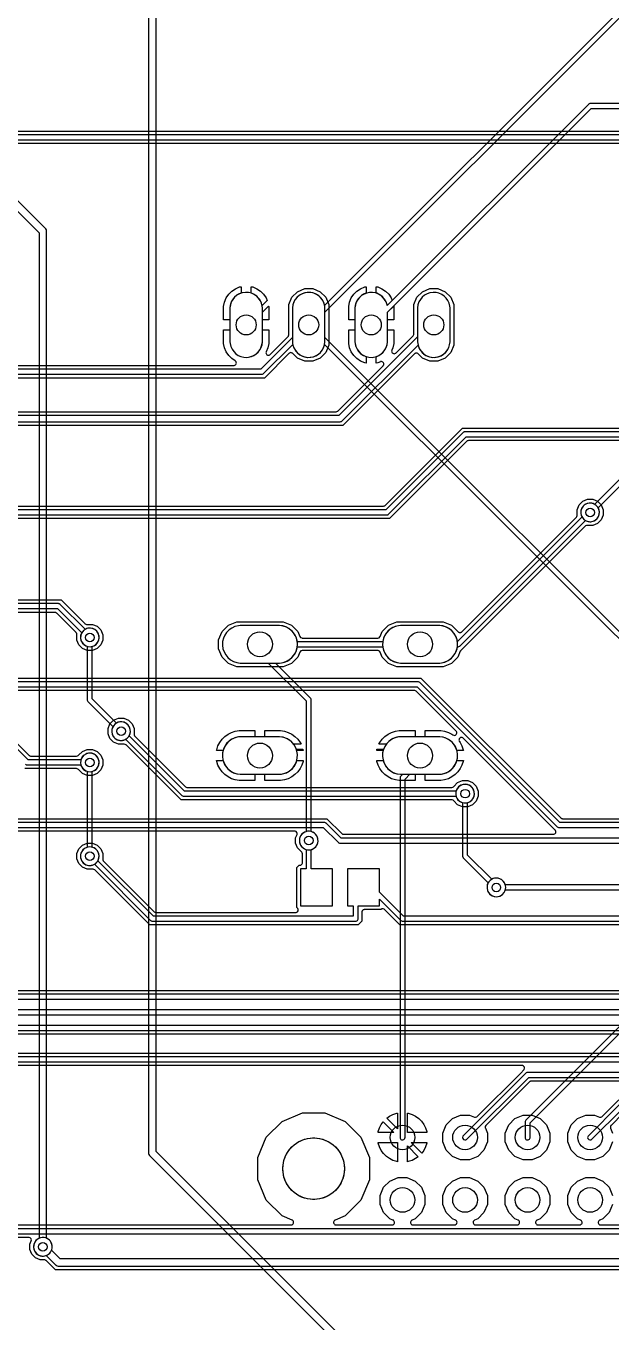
# Model space of a CAD drawing. Header units: millimetres. Extents: x -8 to 174, y -4 to 157.
# Drawn here: x 21.5 to 45.3, y 48.4 to 101 of the extents above; entities that cross this region are included whole.
import ezdxf

# ---------------------------------------------------------------- set-up
doc = ezdxf.new("R2010")
doc.units = ezdxf.units.MM

msp = doc.modelspace()

# ---------------------------------------------------------------- linework, layer by layer
at = {"layer": '16_copper'}
for points in [[(69.706, 125.73), (33.667, 89.691), (33.661, 89.721, 0.862607), (32.36, 89.593), (32.36, 88.207), (32.366, 88.143, 0.820679), (33.661, 88.079), (33.667, 88.109), (49.428, 72.348)], [(79.438, 2.692), (26.822, 55.308), (26.822, 111.76), (26.822, 111.766), (26.822, 111.771, 0.153128), (26.788, 111.856), (26.778, 111.868), (23.698, 114.947), (23.698, 116.445), (23.692, 116.518, 0.91633), (22.022, 116.445), (22.022, 114.695), (22.028, 114.622, 0.802585), (23.66, 114.48), (23.676, 114.539), (26.518, 111.697), (26.518, 55.245), (26.518, 55.239), (26.518, 55.234, 0.153128), (26.552, 55.149), (26.562, 55.137), (79.267, 2.432)], [(11.322, 103.397), (22.073, 92.647), (22.073, 51.781), (22.057, 51.775, 0.820679), (22.25, 51.057), (22.299, 51.063, 0.716592), (22.393, 51.775), (22.377, 51.781), (22.377, 92.71), (22.377, 92.716), (22.377, 92.721, 0.153128), (22.343, 92.806), (22.333, 92.818), (11.582, 103.568)], [(53.95, 97.892), (44.45, 97.892), (44.444, 97.891, 0.140725), (44.391, 97.873), (44.384, 97.866), (44.381, 97.865), (44.38, 97.864), (44.378, 97.862), (36.207, 89.691), (36.201, 89.721, 0.862607), (34.9, 89.593), (34.9, 88.207), (34.906, 88.143, 0.385742), (35.592, 87.579), (35.657, 87.586, 0.357805), (36.22, 88.207), (36.22, 89.417), (44.492, 97.688), (53.95, 97.688)], [(45.648, 82.622), (44.636, 81.609), (44.618, 81.62, 1), (44.282, 80.94), (44.328, 80.921, 0.09849), (44.475, 80.902), (44.524, 80.908, 0.493145), (44.79, 81.448), (44.779, 81.466), (45.762, 82.448)]]:
    msp.add_lwpolyline(points, format="xyb", dxfattribs=at)
msp.add_lwpolyline([(49.602, 72.462), (33.68, 88.383), (33.68, 89.417), (69.85, 125.586)], dxfattribs=at)
for points in [[(30.577, 87.586, 0.357805), (31.14, 88.207), (31.14, 89.593), (31.134, 89.657, 0.906346), (29.82, 89.593), (29.82, 88.207), (29.826, 88.143, 0.385742), (30.512, 87.579)], [(38.197, 87.586, 0.357805), (38.76, 88.207), (38.76, 89.593), (38.754, 89.657, 0.906346), (37.44, 89.593), (37.44, 88.207), (37.446, 88.143, 0.385742), (38.132, 87.579)], [(25.474, 72.018, 1), (25.326, 72.762), (25.278, 72.749), (25.232, 72.73), (25.214, 72.719), (24.232, 73.702), (24.232, 75.836), (24.252, 75.841, 1), (24.008, 76.559), (23.962, 76.54, 0.668181), (24.008, 75.841), (24.028, 75.836), (24.028, 73.66), (24.029, 73.654, 0.140725), (24.047, 73.601), (24.054, 73.594), (24.055, 73.591), (24.056, 73.59), (24.058, 73.588), (25.071, 72.576), (25.06, 72.558, 0.577348), (25.425, 72.012)], [(33.094, 67.573, 0.767329), (33.142, 68.304), (33.122, 68.309), (33.122, 73.66), (33.121, 73.666, 0.140725), (33.103, 73.719), (33.096, 73.726), (33.095, 73.729), (33.094, 73.73), (33.092, 73.732), (31.665, 75.159), (31.838, 75.159, 0.95208), (31.838, 76.683), (30.239, 76.683), (30.165, 76.675, 0.906347), (30.239, 75.159), (31.378, 75.159), (32.918, 73.618), (32.918, 68.309), (32.898, 68.304, 0.876976), (33.045, 67.567)], [(38.415, 75.166, 0.906347), (38.341, 76.683), (36.742, 76.683), (36.667, 76.675, 0.906347), (36.742, 75.159), (38.341, 75.159)], [(31.913, 70.645, 0.906347), (31.838, 72.161), (30.239, 72.161), (30.165, 72.154, 0.906347), (30.239, 70.637), (31.838, 70.637)], [(36.847, 55.78, 0.320575), (36.93, 55.863), (36.932, 55.88), (36.932, 70.443), (37.126, 70.637), (38.341, 70.637), (38.415, 70.645, 0.906347), (38.341, 72.161), (36.742, 72.161), (36.667, 72.154, 0.906347), (36.742, 70.637), (36.839, 70.637), (36.758, 70.557), (36.754, 70.552, 0.14076), (36.73, 70.502), (36.729, 70.492), (36.728, 70.489), (36.729, 70.488), (36.728, 70.485), (36.728, 55.88), (36.732, 55.855, 0.320585), (36.822, 55.779)], [(24.204, 66.938, 0.767329), (24.252, 67.669), (24.232, 67.674), (24.232, 70.756), (24.252, 70.761, 1), (24.008, 71.479), (23.962, 71.46, 0.668181), (24.008, 70.761), (24.028, 70.756), (24.028, 67.674), (24.008, 67.669, 0.876976), (24.155, 66.932)], [(40.714, 65.668, 1), (40.566, 66.412), (40.518, 66.399), (40.472, 66.38), (40.454, 66.369), (39.472, 67.352), (39.472, 69.486), (39.492, 69.491, 1), (39.248, 70.209), (39.202, 70.19, 0.668181), (39.248, 69.491), (39.268, 69.486), (39.268, 67.31), (39.269, 67.304, 0.140725), (39.287, 67.251), (39.294, 67.244), (39.295, 67.241), (39.296, 67.24), (39.298, 67.238), (40.311, 66.226), (40.3, 66.208, 0.577348), (40.665, 65.662)], [(41.927, 55.78, 0.320575), (42.01, 55.863), (42.012, 55.88), (42.012, 56.473), (47.439, 61.901), (47.457, 61.89, 1), (47.793, 62.57), (47.747, 62.589, 0.668177), (47.285, 62.062), (47.296, 62.044), (41.838, 56.587), (41.834, 56.582, 0.14076), (41.81, 56.532), (41.809, 56.522), (41.808, 56.519), (41.809, 56.518), (41.808, 56.515), (41.808, 55.88), (41.812, 55.855, 0.320585), (41.902, 55.779)]]:
    msp.add_lwpolyline(points, format="xyb", close=True, dxfattribs=at)
at = {"layer": '1_copper'}
for points in [[(8.15, 96.774), (54.088, 96.774)], [(62.23, 96.622), (8.255, 96.622)], [(8.297, 96.418), (62.128, 96.418)], [(61.874, 96.266), (8.402, 96.266)], [(65.303, 61.697), (16.552, 61.697)], [(16.657, 61.849), (47.056, 61.849)], [(16.51, 61.493), (65.405, 61.493)], [(52.106, 60.071), (10.942, 60.071)], [(11.96, 59.309), (50.263, 59.309)], [(59.013, 52.172), (17.78, 52.172)], [(17.822, 51.968), (59.055, 51.968)]]:
    msp.add_lwpolyline(points, dxfattribs=at)
for points in [[(9.409, 85.369), (34.132, 85.369), (34.139, 85.37, 0.140719), (34.191, 85.388), (34.199, 85.395), (34.201, 85.396), (34.202, 85.397), (34.204, 85.399), (36.043, 87.239), (36.047, 87.243), (36.05, 87.246, 0.7146), (35.948, 87.409), (35.937, 87.406), (35.934, 87.405), (35.934, 87.405), (35.933, 87.404), (35.827, 87.36), (35.763, 87.348), (35.763, 87.611), (35.783, 87.617, 0.303347), (36.22, 88.207), (36.22, 88.697), (36.474, 88.697), (36.474, 88.15), (36.439, 87.973), (36.395, 87.867), (36.394, 87.862), (36.392, 87.857, 0.714608), (36.548, 87.745), (36.558, 87.754), (36.56, 87.755), (36.56, 87.755), (36.561, 87.756), (37.257, 88.453), (37.261, 88.458, 0.140721), (37.286, 88.508), (37.287, 88.517), (37.287, 88.52), (37.287, 88.522), (37.287, 88.524), (37.287, 89.722), (37.411, 90.021), (37.64, 90.249), (37.938, 90.373), (38.262, 90.373), (38.56, 90.249), (38.789, 90.021), (38.913, 89.722), (38.913, 88.078), (38.789, 87.779), (38.56, 87.551), (38.262, 87.427), (37.938, 87.427), (37.64, 87.551), (37.464, 87.726), (37.458, 87.731), (37.452, 87.737, 0.320585), (37.333, 87.736), (37.329, 87.733, 0.013397), (37.325, 87.729), (37.321, 87.726), (34.599, 85.004), (34.406, 84.811), (9.683, 84.811)], [(9.578, 84.963), (34.29, 84.963), (34.295, 84.964), (34.301, 84.963, 0.111436), (34.354, 84.98), (34.36, 84.985), (34.368, 84.99), (34.375, 84.996), (34.38, 85), (37.459, 88.079), (37.459, 88.079, 0.862607), (38.76, 88.207), (38.76, 89.593), (38.754, 89.657, 0.906346), (37.44, 89.593), (37.44, 88.419), (34.237, 85.217), (9.525, 85.217)], [(20.467, 87.249), (29.982, 87.249), (29.99, 87.25), (29.997, 87.25, 0.624736), (30.051, 87.425), (30.046, 87.429), (30.044, 87.431), (30.042, 87.432), (30.038, 87.435), (29.897, 87.529), (29.77, 87.657), (29.67, 87.806), (29.601, 87.973), (29.566, 88.15), (29.566, 88.697), (29.82, 88.697), (29.82, 88.207), (29.826, 88.143, 0.906346), (31.14, 88.207), (31.14, 88.697), (31.394, 88.697), (31.394, 88.15), (31.359, 87.973), (31.29, 87.806), (31.289, 87.801), (31.286, 87.796, 0.714608), (31.443, 87.684), (31.453, 87.692), (31.454, 87.694), (31.455, 87.694), (31.456, 87.695), (32.177, 88.417), (32.181, 88.422, 0.140721), (32.206, 88.472), (32.207, 88.481), (32.207, 88.484), (32.207, 88.486), (32.207, 88.488), (32.207, 89.722), (32.331, 90.021), (32.56, 90.249), (32.858, 90.373), (33.182, 90.373), (33.48, 90.249), (33.709, 90.021), (33.833, 89.722), (33.833, 88.078), (33.709, 87.779), (33.48, 87.551), (33.182, 87.427), (32.858, 87.427), (32.56, 87.551), (32.367, 87.744), (32.36, 87.749), (32.354, 87.755, 0.320585), (32.235, 87.754), (32.231, 87.751, 0.013397), (32.227, 87.747), (32.223, 87.744), (31.22, 86.741), (20.215, 86.741)], [(20.32, 86.893), (31.115, 86.893), (31.121, 86.894, 0.140725), (31.174, 86.912), (31.181, 86.919), (31.184, 86.92), (31.185, 86.921), (31.187, 86.923), (32.373, 88.109), (32.379, 88.079, 0.862607), (33.68, 88.207), (33.68, 89.593), (33.674, 89.657, 0.906346), (32.36, 89.593), (32.36, 88.383), (31.073, 87.097), (20.362, 87.097)], [(10.16, 81.178), (36.195, 81.178), (36.201, 81.179, 0.140725), (36.254, 81.197), (36.261, 81.204), (36.264, 81.205), (36.265, 81.206), (36.267, 81.208), (39.412, 84.353), (57.048, 84.353)], [(57.15, 84.557), (39.37, 84.557), (39.364, 84.556, 0.140725), (39.311, 84.538), (39.304, 84.531), (39.301, 84.53), (39.3, 84.529), (39.298, 84.527), (36.153, 81.382), (10.202, 81.382)], [(14.636, 81.534), (36.048, 81.534), (36.054, 81.535, 0.140725), (36.107, 81.553), (36.114, 81.559), (36.117, 81.561), (36.117, 81.561), (36.118, 81.562), (36.12, 81.564), (39.265, 84.709), (57.255, 84.709)], [(51.212, 84.201), (39.517, 84.201), (39.511, 84.2, 0.140725), (39.458, 84.182), (39.451, 84.176), (39.448, 84.174), (39.447, 84.173), (39.445, 84.171), (36.3, 81.026), (14.492, 81.026)], [(17.047, 77.724), (22.965, 77.724), (23.93, 76.759), (23.931, 76.759), (23.932, 76.758, 0.184769), (24, 76.73), (24.01, 76.731), (24.236, 76.731), (24.431, 76.65), (24.58, 76.501), (24.661, 76.306), (24.661, 76.094), (24.58, 75.899), (24.431, 75.75), (24.236, 75.669), (24.024, 75.669), (23.829, 75.75), (23.68, 75.899), (23.599, 76.094), (23.599, 76.315), (23.6, 76.316, 0.188318), (23.581, 76.387), (23.571, 76.4), (22.785, 77.186), (22.78, 77.19, 0.14076), (22.729, 77.215), (22.72, 77.215), (22.717, 77.216), (22.715, 77.216), (22.713, 77.216), (17.047, 77.216)], [(52.028, 68.682), (43.222, 68.682), (37.537, 74.367), (37.532, 74.371, 0.14076), (37.482, 74.395), (37.472, 74.396), (37.469, 74.397), (37.468, 74.396), (37.465, 74.397), (17.187, 74.397)], [(17.292, 74.549), (37.57, 74.549), (43.255, 68.864), (43.26, 68.86), (43.265, 68.855), (43.265, 68.855, 0.124733), (43.311, 68.835), (43.32, 68.835), (43.323, 68.834), (43.325, 68.834), (43.327, 68.834), (51.923, 68.834)], [(17.145, 74.193), (37.423, 74.193), (43.108, 68.508), (43.113, 68.504, 0.14076), (43.163, 68.48), (43.173, 68.479), (43.176, 68.478), (43.177, 68.479), (43.18, 68.478), (52.07, 68.478)], [(18.724, 68.834), (33.76, 68.834), (34.365, 68.229), (34.37, 68.225, 0.14076), (34.421, 68.2), (34.43, 68.2), (34.433, 68.199), (34.435, 68.199), (34.437, 68.199), (42.957, 68.199), (42.967, 68.2), (42.977, 68.201, 0.541594), (43.039, 68.36), (43.037, 68.362), (43.037, 68.363), (43.034, 68.365), (43.028, 68.372), (39.297, 72.104), (39.293, 72.107), (39.29, 72.11), (39.283, 72.115), (39.277, 72.12, 0.731959), (39.132, 71.991), (39.134, 71.987), (39.142, 71.974), (39.142, 71.973, 0.001183), (39.143, 71.973), (39.172, 71.932), (39.245, 71.789), (39.294, 71.637), (39.3, 71.603), (39.038, 71.603), (39.022, 71.656, 0.303347), (38.341, 72.161), (37.744, 72.161), (37.744, 72.415), (38.383, 72.415), (38.541, 72.39), (38.693, 72.341), (38.836, 72.268), (38.876, 72.239, 0.851355), (39.019, 72.38), (39.009, 72.392), (39.008, 72.392, 0.001577), (39.008, 72.393), (37.39, 74.011), (37.385, 74.015, 0.14076), (37.334, 74.04), (37.325, 74.04), (37.322, 74.041), (37.32, 74.041), (37.318, 74.041), (19.273, 74.041)], [(19.202, 73.868), (21.665, 71.404), (21.67, 71.4), (21.675, 71.395), (21.675, 71.395, 0.124733), (21.721, 71.375), (21.73, 71.375), (21.733, 71.374), (21.735, 71.374), (21.737, 71.374), (23.593, 71.374), (23.594, 71.374), (23.595, 71.374, 0.178374), (23.662, 71.401), (23.662, 71.401, 0.00569), (23.664, 71.402), (23.67, 71.41), (23.829, 71.57), (24.024, 71.651), (24.236, 71.651), (24.431, 71.57), (24.58, 71.421), (24.661, 71.226), (24.661, 71.014), (24.58, 70.819), (24.431, 70.67), (24.236, 70.589), (24.024, 70.589), (23.829, 70.67), (23.674, 70.826), (23.673, 70.827, 0.188312), (23.61, 70.865), (23.593, 70.866), (21.485, 70.866)], [(21.523, 71.044, 0.14076), (21.573, 71.02), (21.583, 71.019), (21.586, 71.018), (21.587, 71.019), (21.59, 71.018), (23.766, 71.018), (23.771, 70.998, 1), (24.489, 71.242), (24.47, 71.288, 0.668181), (23.771, 71.242), (23.766, 71.222), (21.632, 71.222), (19.122, 73.732)], [(49.801, 68.047), (34.332, 68.047), (33.727, 68.652), (33.722, 68.656, 0.14076), (33.672, 68.68), (33.662, 68.681), (33.659, 68.682), (33.658, 68.681), (33.655, 68.682), (17.78, 68.682)], [(17.78, 68.478), (33.613, 68.478), (34.218, 67.873), (34.223, 67.869, 0.14076), (34.273, 67.845), (34.283, 67.844), (34.286, 67.843), (34.287, 67.844), (34.29, 67.843), (49.801, 67.843)], [(47.691, 64.516), (36.725, 64.516), (36.546, 64.695), (36.546, 64.695), (36.1, 65.141), (36.093, 65.146), (36.087, 65.152, 0.253412), (35.991, 65.164), (35.987, 65.162), (35.983, 65.16, 0.032302), (35.969, 65.152), (35.965, 65.148, 0.010836), (35.961, 65.144), (35.956, 65.141), (35.953, 65.138), (35.281, 65.138), (35.272, 65.137), (35.264, 65.136, 0.320575), (35.18, 65.053), (35.18, 65.047, 0.013452), (35.179, 65.042), (35.179, 65.036), (35.179, 64.665), (35.03, 64.516), (26.565, 64.516), (26.386, 64.695), (26.386, 64.695), (24.33, 66.751), (24.329, 66.751), (24.328, 66.752, 0.184769), (24.26, 66.78), (24.25, 66.779), (24.024, 66.779), (23.829, 66.86), (23.68, 67.009), (23.599, 67.204), (23.599, 67.416), (23.68, 67.611), (23.829, 67.76), (24.024, 67.841), (24.236, 67.841), (24.431, 67.76), (24.58, 67.611), (24.661, 67.416), (24.661, 67.195), (24.66, 67.194, 0.188311), (24.679, 67.123), (24.689, 67.11), (26.745, 65.054), (26.75, 65.05, 0.14076), (26.801, 65.025), (26.81, 65.025), (26.813, 65.024), (26.815, 65.024), (26.817, 65.024), (32.495, 65.024), (32.506, 65.025), (32.516, 65.026, 0.5416), (32.578, 65.185), (32.576, 65.187), (32.575, 65.188), (32.573, 65.19), (32.567, 65.197), (32.538, 65.227), (32.538, 66.853), (32.627, 66.942), (32.664, 66.942, 0.367124), (32.765, 67.027), (32.765, 67.033, 0.013452), (32.766, 67.038), (32.766, 67.044), (32.766, 67.408), (32.766, 67.409), (32.766, 67.41, 0.184762), (32.738, 67.478), (32.73, 67.485), (32.57, 67.644), (32.489, 67.839), (32.489, 68.051), (32.545, 68.186), (32.546, 68.189), (32.548, 68.191, 0.463861), (32.468, 68.325), (32.451, 68.326), (18.724, 68.326)], [(49.801, 64.872), (36.872, 64.872), (35.89, 65.854), (35.89, 66.79), (34.59, 66.79), (34.59, 65.29), (34.823, 65.29), (34.823, 64.872), (26.712, 64.872), (24.459, 67.124), (24.47, 67.142, 1), (23.79, 67.478), (23.771, 67.432, 0.668177), (24.298, 66.97), (24.316, 66.981), (26.598, 64.698), (26.603, 64.694, 0.14076), (26.653, 64.67), (26.663, 64.669), (26.666, 64.668), (26.667, 64.669), (26.67, 64.668), (34.925, 64.668), (34.933, 64.669), (34.942, 64.67, 0.320575), (35.025, 64.753), (35.026, 64.759, 0.013452), (35.026, 64.764), (35.027, 64.77), (35.027, 65.29), (35.89, 65.29), (35.89, 65.566), (36.758, 64.698), (36.763, 64.694, 0.14076), (36.813, 64.67), (36.823, 64.669), (36.826, 64.668), (36.827, 64.669), (36.83, 64.668), (49.801, 64.668)], [(13.97, 60.858), (51.071, 60.858), (51.076, 60.838, 0.339454), (51.46, 60.582), (51.509, 60.588, 1), (51.361, 61.332), (51.313, 61.319, 0.233169), (51.076, 61.082), (51.071, 61.062), (14.012, 61.062)], [(51.167, 58.169), (42.06, 58.169), (42.054, 58.168, 0.140725), (42.001, 58.15), (41.994, 58.144), (41.991, 58.142), (41.99, 58.141), (41.988, 58.139), (40.217, 56.368), (40.216, 56.367), (40.215, 56.366, 0.253408), (40.19, 56.273), (40.195, 56.257), (40.276, 56.06), (40.276, 55.7), (40.138, 55.367), (39.883, 55.112), (39.55, 54.974), (39.19, 54.974), (38.857, 55.112), (38.602, 55.367), (38.464, 55.7), (38.464, 56.06), (38.602, 56.393), (38.857, 56.648), (39.19, 56.786), (39.55, 56.786), (39.747, 56.705), (39.748, 56.705), (39.749, 56.704, 0.253411), (39.845, 56.716), (39.858, 56.727), (41.629, 58.498), (41.629, 58.498), (41.758, 58.628), (41.765, 58.636), (41.772, 58.644, 0.541591), (41.703, 58.8), (41.7, 58.8), (41.699, 58.8), (41.696, 58.8), (41.687, 58.801), (12.212, 58.801)], [(51.02, 58.524), (41.913, 58.524), (41.906, 58.524, 0.140725), (41.854, 58.505), (41.846, 58.499), (41.844, 58.498), (41.843, 58.496), (41.841, 58.495), (39.298, 55.952), (39.283, 55.932, 0.541598), (39.358, 55.779), (39.383, 55.779, 0.124735), (39.429, 55.797), (39.442, 55.808), (41.955, 58.321), (51.062, 58.321)], [(45.356, 55.7), (45.218, 55.367), (44.963, 55.112), (44.63, 54.974), (44.27, 54.974), (43.937, 55.112), (43.682, 55.367), (43.544, 55.7), (43.544, 56.06), (43.682, 56.393), (43.937, 56.648), (44.27, 56.786), (44.63, 56.786), (44.827, 56.705), (44.828, 56.705), (44.829, 56.704, 0.253411), (44.925, 56.716), (44.938, 56.727), (45.615, 57.404)], [(45.648, 57.222), (44.378, 55.952), (44.363, 55.932, 0.541598), (44.438, 55.779), (44.463, 55.779, 0.124735), (44.509, 55.797), (44.522, 55.808), (45.762, 57.048)], [(17.675, 52.324), (32.307, 52.324), (32.312, 52.325), (32.317, 52.325, 0.714594), (32.36, 52.512), (32.349, 52.518), (32.347, 52.519), (32.347, 52.519), (32.346, 52.519), (31.936, 52.689), (31.299, 53.326), (30.954, 54.159), (30.954, 55.061), (31.299, 55.894), (31.936, 56.531), (32.769, 56.876), (33.671, 56.876), (34.504, 56.531), (35.141, 55.894), (35.486, 55.061), (35.486, 54.159), (35.141, 53.326), (34.504, 52.689), (34.094, 52.519), (34.09, 52.517), (34.085, 52.515, 0.714598), (34.117, 52.325), (34.129, 52.324), (34.131, 52.324), (34.132, 52.324), (34.133, 52.324), (36.404, 52.324), (36.409, 52.325), (36.414, 52.325, 0.714594), (36.457, 52.512), (36.446, 52.518), (36.444, 52.519), (36.443, 52.519), (36.442, 52.519), (36.317, 52.572), (36.062, 52.827), (35.924, 53.16), (35.924, 53.52), (36.062, 53.853), (36.317, 54.108), (36.65, 54.246), (37.01, 54.246), (37.343, 54.108), (37.598, 53.853), (37.736, 53.52), (37.736, 53.16), (37.598, 52.827), (37.343, 52.572), (37.218, 52.519), (37.213, 52.517), (37.208, 52.515, 0.714598), (37.24, 52.325), (37.252, 52.324), (37.255, 52.324), (37.255, 52.324), (37.256, 52.324), (38.944, 52.324), (38.949, 52.325), (38.954, 52.325, 0.714594), (38.997, 52.512), (38.986, 52.518), (38.984, 52.519), (38.983, 52.519), (38.982, 52.519), (38.857, 52.572), (38.602, 52.827), (38.464, 53.16), (38.464, 53.52), (38.602, 53.853), (38.857, 54.108), (39.19, 54.246), (39.55, 54.246), (39.883, 54.108), (40.138, 53.853), (40.276, 53.52), (40.276, 53.16), (40.138, 52.827), (39.883, 52.572), (39.758, 52.519), (39.753, 52.517), (39.748, 52.515, 0.714598), (39.78, 52.325), (39.792, 52.324), (39.795, 52.324), (39.795, 52.324), (39.796, 52.324), (41.484, 52.324), (41.489, 52.325), (41.494, 52.325, 0.714594), (41.537, 52.512), (41.526, 52.518), (41.524, 52.519), (41.523, 52.519), (41.522, 52.519), (41.397, 52.572), (41.142, 52.827), (41.004, 53.16), (41.004, 53.52), (41.142, 53.853), (41.397, 54.108), (41.73, 54.246), (42.09, 54.246), (42.423, 54.108), (42.678, 53.853), (42.816, 53.52), (42.816, 53.16), (42.678, 52.827), (42.423, 52.572), (42.298, 52.519), (42.293, 52.517), (42.288, 52.515, 0.714598), (42.32, 52.325), (42.332, 52.324), (42.335, 52.324), (42.335, 52.324), (42.336, 52.324), (44.024, 52.324), (44.029, 52.325), (44.034, 52.325, 0.714594), (44.077, 52.512), (44.066, 52.518), (44.064, 52.519), (44.063, 52.519), (44.062, 52.519), (43.937, 52.572), (43.682, 52.827), (43.544, 53.16), (43.544, 53.52), (43.682, 53.853), (43.937, 54.108), (44.27, 54.246), (44.63, 54.246), (44.963, 54.108), (45.218, 53.853), (45.356, 53.52)], [(45.795, 56.866), (45.297, 56.368), (45.296, 56.367), (45.295, 56.366, 0.253408), (45.27, 56.273), (45.275, 56.257), (45.356, 56.06)], [(45.356, 53.16), (45.218, 52.827), (44.963, 52.572), (44.838, 52.519), (44.833, 52.517), (44.828, 52.515, 0.714598), (44.86, 52.325), (44.872, 52.324), (44.875, 52.324), (44.875, 52.324), (44.876, 52.324), (46.564, 52.324)], [(65.036, 50.495), (22.734, 50.495), (22.354, 50.875), (22.349, 50.879, 0.14076), (22.299, 50.903), (22.29, 50.904), (22.287, 50.904), (22.285, 50.904), (22.282, 50.904), (22.119, 50.904), (21.924, 50.985), (21.775, 51.134), (21.694, 51.329), (21.694, 51.541), (21.75, 51.676), (21.751, 51.679), (21.753, 51.681, 0.463861), (21.673, 51.815), (21.656, 51.816), (17.927, 51.816)], [(125.667, 50.952), (22.923, 50.952), (22.578, 51.298), (22.584, 51.313, 1), (21.866, 51.557), (21.853, 51.509, 0.577349), (22.347, 51.076), (22.362, 51.082), (22.752, 50.692), (22.757, 50.689), (22.761, 50.684, 0.153125), (22.844, 50.648), (22.86, 50.648), (125.73, 50.648)]]:
    msp.add_lwpolyline(points, format="xyb", dxfattribs=at)
for points in [[(29.566, 89.103), (29.566, 89.65), (29.601, 89.827), (29.67, 89.994), (29.77, 90.143), (29.897, 90.271), (30.047, 90.371), (30.213, 90.44), (30.277, 90.452), (30.277, 90.189), (30.257, 90.183, 0.303347), (29.82, 89.593), (29.82, 89.103)], [(31.121, 89.721, 0.250488), (30.703, 90.183), (30.683, 90.189), (30.683, 90.452), (30.747, 90.44), (30.913, 90.371), (31.063, 90.271), (31.19, 90.143), (31.29, 89.994), (31.331, 89.895), (31.127, 89.691)], [(34.646, 89.103), (34.646, 89.65), (34.681, 89.827), (34.75, 89.994), (34.85, 90.143), (34.977, 90.271), (35.127, 90.371), (35.293, 90.44), (35.357, 90.452), (35.357, 90.189), (35.337, 90.183, 0.303347), (34.9, 89.593), (34.9, 89.103)], [(36.201, 89.721, 0.250488), (35.783, 90.183), (35.763, 90.189), (35.763, 90.452), (35.827, 90.44), (35.993, 90.371), (36.143, 90.271), (36.27, 90.143), (36.37, 89.994), (36.411, 89.895), (36.207, 89.691)], [(35.293, 87.36), (35.127, 87.429), (34.977, 87.529), (34.85, 87.657), (34.75, 87.806), (34.681, 87.973), (34.646, 88.15), (34.646, 88.697), (34.9, 88.697), (34.9, 88.207), (34.906, 88.143, 0.276737), (35.337, 87.617), (35.357, 87.611), (35.357, 87.348)], [(30.095, 75.006), (29.759, 75.145), (29.502, 75.403), (29.362, 75.739), (29.362, 76.102), (29.502, 76.439), (29.759, 76.696), (30.095, 76.835), (31.983, 76.835), (32.319, 76.696), (32.576, 76.439), (32.659, 76.237), (32.66, 76.236), (32.66, 76.235, 0.253404), (32.737, 76.176), (32.753, 76.175), (35.827, 76.175), (35.828, 76.175), (35.829, 76.175, 0.25341), (35.913, 76.223), (35.921, 76.237), (36.004, 76.439), (36.261, 76.696), (36.597, 76.835), (38.485, 76.835), (38.821, 76.696), (39.092, 76.425), (39.099, 76.42), (39.105, 76.414, 0.320585), (39.223, 76.414), (39.227, 76.418, 0.013468), (39.231, 76.421), (39.236, 76.425), (43.891, 81.08), (43.891, 81.081), (43.892, 81.082, 0.184769), (43.92, 81.15), (43.919, 81.16), (43.919, 81.386), (44, 81.581), (44.149, 81.73), (44.344, 81.811), (44.556, 81.811), (44.751, 81.73), (44.9, 81.581), (44.981, 81.386), (44.981, 81.174), (44.9, 80.979), (44.751, 80.83), (44.556, 80.749), (44.335, 80.749), (44.334, 80.75, 0.188318), (44.263, 80.731), (44.25, 80.721), (39.196, 75.667), (39.189, 75.658), (39.182, 75.649), (39.181, 75.648), (39.181, 75.647), (39.18, 75.645), (39.174, 75.634), (39.078, 75.403), (38.821, 75.145), (38.485, 75.006), (36.597, 75.006), (36.261, 75.145), (36.004, 75.403), (35.921, 75.604), (35.92, 75.605), (35.92, 75.606, 0.253404), (35.843, 75.665), (35.827, 75.667), (32.753, 75.667), (32.752, 75.666), (32.751, 75.667, 0.25341), (32.667, 75.619), (32.659, 75.604), (32.576, 75.403), (32.319, 75.145), (31.983, 75.006)], [(31.913, 75.166, 0.330355), (32.555, 75.809), (32.556, 75.819), (36.024, 75.819), (36.025, 75.809, 0.357806), (36.742, 75.159), (38.341, 75.159), (38.415, 75.166, 0.303346), (39.043, 75.735), (39.058, 75.809), (39.059, 75.819), (39.091, 75.819, 0.156769), (39.15, 75.838), (39.157, 75.844), (39.159, 75.846), (39.16, 75.847), (39.162, 75.849), (44.264, 80.951), (44.282, 80.94, 1), (44.618, 81.62), (44.572, 81.639, 0.668177), (44.11, 81.112), (44.121, 81.094), (39.058, 76.032), (39.058, 76.033), (39.043, 76.106, 0.330355), (38.341, 76.683), (36.742, 76.683), (36.667, 76.675, 0.330355), (36.025, 76.033), (36.024, 76.022), (32.556, 76.022), (32.555, 76.033, 0.357806), (31.838, 76.683), (30.239, 76.683), (30.165, 76.675, 0.906347), (30.239, 75.159), (31.838, 75.159)], [(24.204, 75.828, 1), (24.056, 76.572), (24.008, 76.559), (23.962, 76.54), (23.944, 76.529), (22.932, 77.542), (22.927, 77.546, 0.14076), (22.877, 77.57), (22.867, 77.571), (22.864, 77.572), (22.863, 77.571), (22.86, 77.572), (16.874, 77.572), (16.869, 77.592, 1), (16.151, 77.348), (16.17, 77.302, 0.668181), (16.869, 77.348), (16.874, 77.368), (22.818, 77.368), (23.801, 76.386), (23.79, 76.368, 0.577348), (24.155, 75.822)], [(39.264, 69.319), (39.069, 69.4), (38.914, 69.556), (38.914, 69.556), (38.913, 69.557, 0.188312), (38.85, 69.595), (38.833, 69.596), (27.835, 69.596), (25.6, 71.831), (25.599, 71.831), (25.598, 71.832, 0.184769), (25.53, 71.86), (25.52, 71.859), (25.294, 71.859), (25.099, 71.94), (24.95, 72.089), (24.869, 72.284), (24.869, 72.496), (24.95, 72.691), (25.099, 72.84), (25.294, 72.921), (25.506, 72.921), (25.701, 72.84), (25.85, 72.691), (25.931, 72.496), (25.931, 72.275), (25.93, 72.274, 0.188318), (25.949, 72.203), (25.959, 72.19), (28.015, 70.134), (28.02, 70.13, 0.14076), (28.071, 70.105), (28.08, 70.105), (28.083, 70.104), (28.085, 70.104), (28.087, 70.104), (38.833, 70.104), (38.834, 70.104), (38.835, 70.104, 0.184762), (38.903, 70.132), (38.91, 70.14), (39.069, 70.3), (39.264, 70.381), (39.476, 70.381), (39.671, 70.3), (39.82, 70.151), (39.901, 69.956), (39.901, 69.744), (39.82, 69.549), (39.671, 69.4), (39.476, 69.319)], [(39.444, 69.478, 1), (39.296, 70.222), (39.248, 70.209, 0.233169), (39.011, 69.972), (39.006, 69.952), (27.982, 69.952), (25.729, 72.204), (25.74, 72.222, 1), (25.06, 72.558), (25.041, 72.512, 0.668177), (25.568, 72.05), (25.586, 72.061), (27.868, 69.778), (27.873, 69.774, 0.14076), (27.923, 69.75), (27.933, 69.749), (27.936, 69.748), (27.937, 69.749), (27.94, 69.748), (39.006, 69.748), (39.011, 69.728, 0.339454), (39.395, 69.472)], [(29.28, 71.603), (29.286, 71.637), (29.335, 71.789), (29.408, 71.932), (29.502, 72.061), (29.615, 72.174), (29.744, 72.268), (29.887, 72.341), (30.039, 72.39), (30.197, 72.415), (30.836, 72.415), (30.836, 72.161), (30.239, 72.161), (30.165, 72.154, 0.276738), (29.558, 71.656), (29.542, 71.603)], [(32.411, 71.857, 0.223343), (31.838, 72.161), (31.242, 72.161), (31.242, 72.415), (31.881, 72.415), (32.039, 72.39), (32.191, 72.341), (32.333, 72.268), (32.463, 72.174), (32.576, 72.061), (32.67, 71.932), (32.708, 71.857)], [(35.872, 71.857), (35.91, 71.932), (36.004, 72.061), (36.117, 72.174), (36.247, 72.268), (36.389, 72.341), (36.541, 72.39), (36.699, 72.415), (37.338, 72.415), (37.338, 72.161), (36.742, 72.161), (36.667, 72.154, 0.197711), (36.169, 71.857)], [(30.197, 70.383), (30.039, 70.408), (29.887, 70.458), (29.744, 70.53), (29.615, 70.624), (29.502, 70.738), (29.408, 70.867), (29.335, 71.009), (29.286, 71.161), (29.28, 71.196), (29.542, 71.196), (29.558, 71.142, 0.303347), (30.239, 70.637), (30.836, 70.637), (30.836, 70.383)], [(31.242, 70.383), (31.242, 70.637), (31.838, 70.637), (31.913, 70.645, 0.276738), (32.519, 71.142), (32.535, 71.196), (32.797, 71.196), (32.792, 71.161), (32.742, 71.009), (32.67, 70.867), (32.576, 70.738), (32.463, 70.624), (32.333, 70.53), (32.191, 70.458), (32.039, 70.408), (31.881, 70.383)], [(36.699, 70.383), (36.541, 70.408), (36.389, 70.458), (36.247, 70.53), (36.117, 70.624), (36.004, 70.738), (35.91, 70.867), (35.838, 71.009), (35.788, 71.161), (35.783, 71.196), (36.045, 71.196), (36.061, 71.142, 0.303347), (36.742, 70.637), (37.338, 70.637), (37.338, 70.383)], [(37.744, 70.383), (37.744, 70.637), (38.341, 70.637), (38.415, 70.645, 0.276738), (39.022, 71.142), (39.038, 71.196), (39.3, 71.196), (39.294, 71.161), (39.245, 71.009), (39.172, 70.867), (39.078, 70.738), (38.965, 70.624), (38.836, 70.53), (38.693, 70.458), (38.541, 70.408), (38.383, 70.383)], [(33.99, 66.79), (33.122, 66.79), (33.122, 67.581), (33.142, 67.586, 1), (32.898, 68.304), (32.852, 68.285, 0.668181), (32.898, 67.586), (32.918, 67.581), (32.918, 66.79), (32.69, 66.79), (32.69, 65.29), (33.99, 65.29)], [(40.714, 65.668, 0.26795), (40.999, 65.918), (41.004, 65.938), (50.436, 65.938), (50.441, 65.918, 1), (51.159, 66.162), (51.14, 66.208, 0.668181), (50.441, 66.162), (50.436, 66.142), (41.004, 66.142), (40.999, 66.162, 1), (40.281, 65.918), (40.3, 65.872, 0.303347), (40.665, 65.662)], [(8.374, 57.76), (10.837, 60.223), (52.976, 60.223), (52.981, 60.203, 1), (53.699, 60.447), (53.68, 60.493, 0.668181), (52.981, 60.447), (52.976, 60.427), (10.795, 60.427), (10.789, 60.426, 0.140725), (10.736, 60.408), (10.729, 60.401), (10.726, 60.4), (10.725, 60.399), (10.723, 60.397), (8.23, 57.904), (6.866, 57.904), (6.866, 56.396), (8.374, 56.396)], [(10.173, 57.049, 0.124735), (10.219, 57.067), (10.232, 57.078), (12.107, 58.953), (50.436, 58.953), (50.441, 58.933, 1), (51.159, 59.177), (51.14, 59.223, 0.668181), (50.441, 59.177), (50.436, 59.157), (12.065, 59.157), (12.059, 59.156, 0.140725), (12.006, 59.138), (11.999, 59.131), (11.996, 59.13), (11.995, 59.129), (11.993, 59.127), (10.088, 57.222), (10.073, 57.202, 0.541598), (10.148, 57.049)]]:
    msp.add_lwpolyline(points, format="xyb", close=True, dxfattribs=at)
for points in [[(31.14, 89.103), (31.14, 89.417), (31.391, 89.667), (31.394, 89.65), (31.394, 89.103)], [(36.22, 89.103), (36.22, 89.417), (36.471, 89.667), (36.474, 89.65), (36.474, 89.103)], [(32.535, 71.603), (32.52, 71.653), (32.787, 71.653), (32.792, 71.637), (32.797, 71.603)], [(35.783, 71.603), (35.788, 71.637), (35.793, 71.653), (36.06, 71.653), (36.045, 71.603)], [(35.842, 56.083), (35.847, 56.116), (35.896, 56.267), (35.968, 56.408), (36.048, 56.518), (36.483, 56.083)], [(36.192, 56.662), (36.302, 56.742), (36.443, 56.814), (36.594, 56.863), (36.627, 56.868), (36.627, 56.227)], [(37.033, 56.083), (37.033, 56.868), (37.066, 56.863), (37.217, 56.814), (37.358, 56.742), (37.487, 56.649), (37.599, 56.537), (37.692, 56.408), (37.764, 56.267), (37.813, 56.116), (37.818, 56.083)], [(41.73, 54.974), (41.397, 55.112), (41.142, 55.367), (41.004, 55.7), (41.004, 56.06), (41.142, 56.393), (41.397, 56.648), (41.73, 56.786), (42.09, 56.786), (42.423, 56.648), (42.678, 56.393), (42.816, 56.06), (42.816, 55.7), (42.678, 55.367), (42.423, 55.112), (42.09, 54.974)], [(36.594, 54.897), (36.443, 54.946), (36.302, 55.018), (36.173, 55.111), (36.061, 55.223), (35.968, 55.352), (35.896, 55.493), (35.847, 55.644), (35.842, 55.677), (36.627, 55.677), (36.627, 54.892)], [(37.033, 55.533), (37.468, 55.098), (37.358, 55.018), (37.217, 54.946), (37.066, 54.897), (37.033, 54.892)], [(37.177, 55.677), (37.818, 55.677), (37.813, 55.644), (37.764, 55.493), (37.692, 55.352), (37.612, 55.242)]]:
    msp.add_lwpolyline(points, close=True, dxfattribs=at)
at = {"layer": 'drills_NPTH'}
msp.add_circle((33.22, 54.61), 1.25, dxfattribs=at)
at = {"layer": 'drills_PTH'}
for centre, radius in [((30.48, 88.9), 0.406), ((33.02, 88.9), 0.406), ((35.56, 88.9), 0.406), ((38.1, 88.9), 0.406), ((31.039, 75.921), 0.508), ((37.541, 75.921), 0.508), ((31.039, 71.399), 0.508), ((37.541, 71.399), 0.508), ((36.83, 55.88), 0.5), ((39.37, 55.88), 0.5), ((41.91, 55.88), 0.5), ((44.45, 55.88), 0.5), ((36.83, 53.34), 0.5), ((39.37, 53.34), 0.5), ((41.91, 53.34), 0.5), ((44.45, 53.34), 0.5)]:
    msp.add_circle(centre, radius, dxfattribs=at)
at = {"layer": 'drills_via_1_16'}
for centre in [(44.45, 81.28), (24.13, 76.2), (25.4, 72.39), (24.13, 71.12), (39.37, 69.85), (33.02, 67.945), (24.13, 67.31), (40.64, 66.04), (22.225, 51.435)]:
    msp.add_circle(centre, 0.175, dxfattribs=at)
at = {"layer": 'holes'}
msp.add_lwpolyline([(33.171, 53.36), (33.073, 53.368), (32.976, 53.383), (32.88, 53.406), (32.787, 53.436), (32.696, 53.474), (32.609, 53.519), (32.525, 53.57), (32.446, 53.628), (32.371, 53.691), (32.301, 53.761), (32.238, 53.836), (32.18, 53.915), (32.129, 53.999), (32.084, 54.086), (32.046, 54.177), (32.016, 54.27), (31.993, 54.366), (31.978, 54.463), (31.97, 54.561), (31.97, 54.659), (31.978, 54.757), (31.993, 54.854), (32.016, 54.95), (32.046, 55.043), (32.084, 55.134), (32.129, 55.221), (32.18, 55.305), (32.238, 55.384), (32.301, 55.459), (32.371, 55.529), (32.446, 55.592), (32.525, 55.65), (32.609, 55.701), (32.696, 55.746), (32.787, 55.784), (32.88, 55.814), (32.976, 55.837), (33.073, 55.852), (33.171, 55.86), (33.269, 55.86), (33.367, 55.852), (33.464, 55.837), (33.56, 55.814), (33.653, 55.784), (33.744, 55.746), (33.831, 55.701), (33.915, 55.65), (33.994, 55.592), (34.069, 55.529), (34.139, 55.459), (34.202, 55.384), (34.26, 55.305), (34.311, 55.221), (34.356, 55.134), (34.394, 55.043), (34.424, 54.95), (34.447, 54.854), (34.462, 54.757), (34.47, 54.659), (34.47, 54.561), (34.462, 54.463), (34.447, 54.366), (34.424, 54.27), (34.394, 54.177), (34.356, 54.086), (34.311, 53.999), (34.26, 53.915), (34.202, 53.836), (34.139, 53.761), (34.069, 53.691), (33.994, 53.628), (33.915, 53.57), (33.831, 53.519), (33.744, 53.474), (33.653, 53.436), (33.56, 53.406), (33.464, 53.383), (33.367, 53.368), (33.269, 53.36), (33.171, 53.36)], close=True, dxfattribs=at)

doc.saveas('drawing.dxf')
